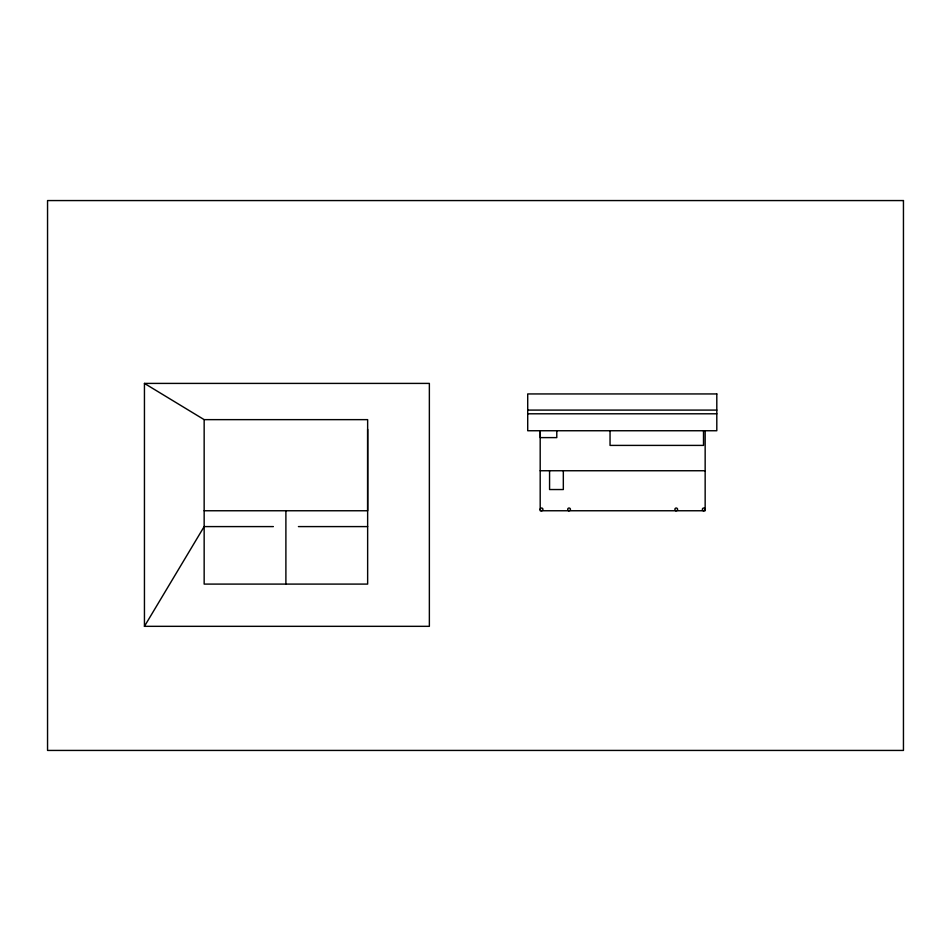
<?xml version="1.0" encoding="UTF-8"?>
<svg xmlns="http://www.w3.org/2000/svg" width="951" height="951" viewBox="0 0 951 951"><rect width="100%" height="100%" fill="white"/><g stroke="black" fill="none" stroke-linecap="round" stroke-linejoin="round"><path stroke-width="1.43" d="M144.445 626.329L204.156 526.592L204.156 419.641L144.445 383.408L144.445 626.329L429.365 626.329L429.365 383.408L144.445 383.408M527.71 410.095L716.804 410.095M527.71 413.792L716.804 413.792M204.156 419.641L367.645 419.641L367.645 510.758L204.156 510.758M540.192 470.745L705.155 470.745M204.156 526.592L273.377 526.592M298.424 526.592L367.645 526.592M705.155 430.744L705.155 510.758L540.192 510.758L540.192 430.744M703.514 430.744L703.514 445.401L610.043 445.401L610.043 430.744M563.325 470.745L563.325 489.539L549.571 489.539L549.571 470.745M556.787 430.744L556.787 437.615L540.287 437.615L540.287 430.744M367.645 429.317L367.645 584.092L204.156 584.092L204.156 526.89M285.894 510.758L285.894 584.092M903.45 200.566L47.55 200.566L47.55 750.434L903.45 750.434L903.45 200.566M716.804 393.94L527.71 393.94L527.71 430.744L716.804 430.744L716.804 393.94M675.555 510.568A1.379 1.379 0 0 0 677.611 509.379A1.379 1.379 0 0 0 675.555 508.191A1.379 1.379 0 0 0 675.555 510.568M568.365 510.568A1.379 1.379 0 0 0 570.434 509.379A1.379 1.379 0 0 0 568.365 508.191A1.379 1.379 0 0 0 568.365 510.568M703.051 510.568A1.379 1.379 0 0 0 705.107 509.379A1.379 1.379 0 0 0 703.051 508.191A1.379 1.379 0 0 0 703.051 510.568M540.881 510.568A1.379 1.379 0 0 0 542.938 509.379A1.379 1.379 0 0 0 540.881 508.191A1.379 1.379 0 0 0 540.881 510.568"/></g></svg>
